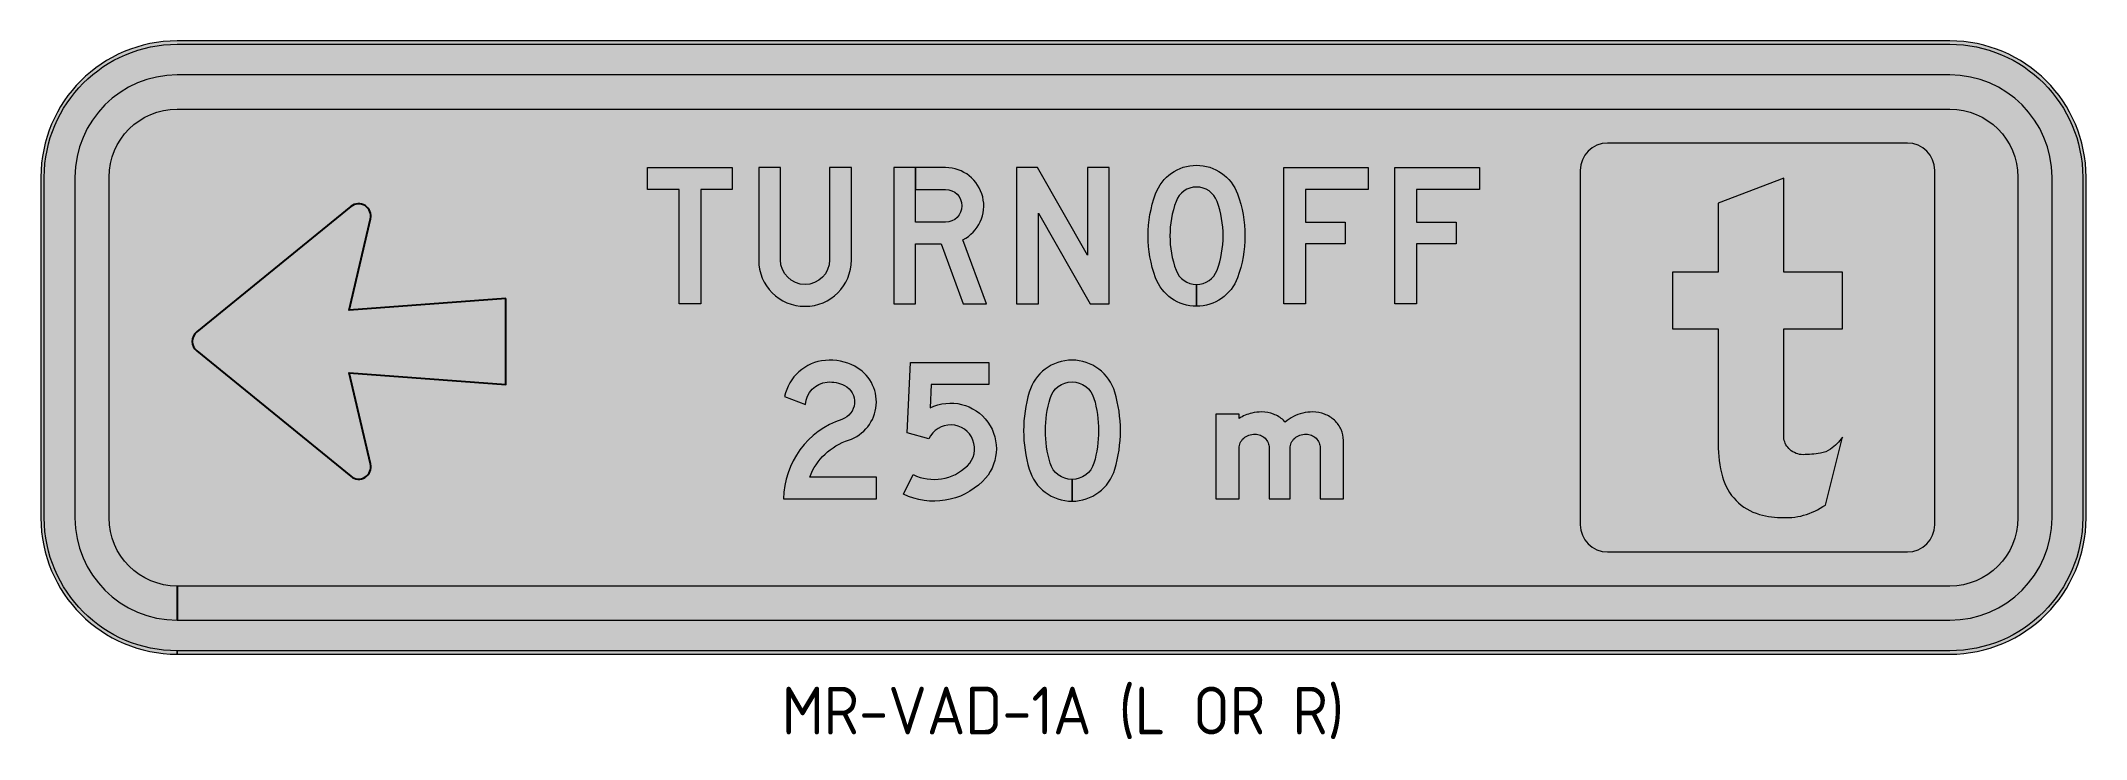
# Model space of a CAD drawing. Header units: millimetres. Extents: x 1167 to 1317, y 1928 to 1979.
import ezdxf

# ---------------------------------------------------------------- set-up
doc = ezdxf.new("R2010")
doc.units = ezdxf.units.MM
for name, color, linetype in [('DIM', 1, 'Continuous'), ('WHITE COLOUR', 255, 'Continuous'), ('WHITE LAYER', 255, 'Continuous')]:
    doc.layers.add(name, color=color, linetype=linetype)
doc.layers.add('GSCOLORFILL', color=7, linetype='Continuous', lineweight=0)
doc.layers.add('GSOUTLINE', color=3, linetype='Continuous', lineweight=0)
doc.layers.get('GSOUTLINE').off()
doc.styles.add('T35', font='isocp2.shx', dxfattribs={"height": 3.5})

# ---------------------------------------------------------------- blocks, each defined once
blk = doc.blocks.new('*U22')
at = {"layer": 'GSCOLORFILL', "true_color": 0x603311, "transparency": 33554687}
for points in [[(-650.0000000000001, -224.9999999999995), (650, -224.9999999999995, 0.414213562373095), (750, -124.9999999999995), (750, 125.0000000000005, 0.414213562373095), (650, 225.0000000000005), (-650, 225.0000000000005, 0.414213562373095), (-750, 125.0000000000005), (-750, -124.9999999999995, 0.414213562373095)], [(-649.9750000000001, -224.9999999999995), (650, -224.9999999999995, 0.414213562373095), (750, -124.9999999999995), (750, 125, 0.414213562373095), (650, 225), (-650, 225, 0.414213562373095), (-750, 125), (-750, -124.9999999999995, 0.414213562373095), (-650, -224.9999999999995), (-650.0000000000001, -222.4999999999995, -0.414213562373095), (-747.5000000000001, -124.9999999999995), (-747.5000000000001, 125, -0.414213562373095), (-650.0000000000001, 222.5), (650, 222.5, -0.414213562373095), (747.5, 125), (747.5, -124.9999999999995, -0.414213562373095), (650, -222.4999999999995), (-649.975, -222.4999999999993)]]:
    blk.add_hatch(color=48, dxfattribs=at).paths.add_polyline_path(points)
at = {"layer": 'GSCOLORFILL', "true_color": 0xf5f5f5, "transparency": 33554687}
blk.add_hatch(color=7, dxfattribs=at).paths.add_polyline_path([(-649.7500000000001, -199.9999999999995), (650, -199.9999999999995, 0.414213562373095), (725, -124.9999999999995), (725, 125, 0.414213562373095), (650, 200), (-650, 200, 0.414213562373095), (-725, 125), (-725, -124.9999999999995, 0.414213562373095), (-650, -199.9999999999995), (-650.0000000000001, -174.9999999999995, -0.414213562373095), (-700.0000000000001, -124.9999999999995), (-700.0000000000001, 125, -0.414213562373095), (-650.0000000000001, 175), (650, 175, -0.414213562373095), (700, 125), (700, -124.9999999999995, -0.414213562373095), (650, -174.9999999999995), (-649.75, -174.9999999999993)])
at = {"layer": 'GSCOLORFILL', "color": 48, "linetype": 'Continuous', "true_color": 0x603311, "transparency": 33554687}
for points in [[(-650.0000000000001, -224.9999999999995), (650, -224.9999999999995, 0.414213562373095), (750, -124.9999999999995), (750, 125.0000000000005, 0.414213562373095), (650, 225.0000000000005), (-650, 225.0000000000005, 0.414213562373095), (-750, 125.0000000000005), (-750, -124.9999999999995, 0.414213562373095), (-650, -224.9999999999995)], [(-649.9750000000001, -224.9999999999995), (650, -224.9999999999995, 0.414213562373095), (750, -124.9999999999995), (750, 125, 0.414213562373095), (650, 225), (-650, 225, 0.414213562373095), (-750, 125), (-750, -124.9999999999995, 0.414213562373095), (-650, -224.9999999999995), (-650.0000000000001, -222.4999999999995, -0.414213562373095), (-747.5000000000001, -124.9999999999995), (-747.5000000000001, 125, -0.414213562373095), (-650.0000000000001, 222.5), (650, 222.5, -0.414213562373095), (747.5, 125), (747.5, -124.9999999999995, -0.414213562373095), (650, -222.4999999999995), (-649.975, -222.4999999999993), (-649.9750000000001, -224.9999999999995)]]:
    blk.add_lwpolyline(points, format="xyb", close=True, dxfattribs=at).dxf.unprotected_set("ltscale", 0)
at = {"layer": 'GSCOLORFILL', "color": 7, "linetype": 'Continuous', "true_color": 0xf5f5f5, "transparency": 33554687}
blk.add_lwpolyline([(-649.7500000000001, -199.9999999999995), (650, -199.9999999999995, 0.414213562373095), (725, -124.9999999999995), (725, 125, 0.414213562373095), (650, 200), (-650, 200, 0.414213562373095), (-725, 125), (-725, -124.9999999999995, 0.414213562373095), (-650, -199.9999999999995), (-650.0000000000001, -174.9999999999995, -0.414213562373095), (-700.0000000000001, -124.9999999999995), (-700.0000000000001, 125, -0.414213562373095), (-650.0000000000001, 175), (650, 175, -0.414213562373095), (700, 125), (700, -124.9999999999995, -0.414213562373095), (650, -174.9999999999995), (-649.75, -174.9999999999993), (-649.7500000000001, -199.9999999999995)], format="xyb", close=True, dxfattribs=at).dxf.unprotected_set("ltscale", 0)
blk = doc.blocks.new('*U14')
at = {"layer": 'GSCOLORFILL', "linetype": 'Continuous'}
h = blk.add_hatch(color=0, dxfattribs=at)
edge = h.paths.add_edge_path()
edge.add_line((68, 52.99999999999999), (68, 111.5))
edge.add_line((68, 111.5), (104, 111.5))
edge.add_line((104, 111.5), (104, 146))
edge.add_line((104, 146), (68, 146))
edge.add_line((68, 146), (68, 203.5))
edge.add_line((68, 203.5), (28, 188.3275862068966))
edge.add_line((28, 188.3275862068966), (28, 146))
edge.add_line((28, 146), (0, 146))
edge.add_line((0, 146), (0, 111.5))
edge.add_line((0, 111.5), (28, 111.5))
edge.add_line((28, 111.5), (28, 40.91222565779496))
edge.add_arc((105.6119728999063, 40.91222565779493), 77.61197289990635, 180, 194.8912891711784)
edge.add_arc((62.01507835894704, 29.31908607844212), 32.50000000000001, 194.8912891711785, 254.4117455588816)
edge.add_arc((67.99911414585435, 50.76846925067384), 54.76846925067381, 254.4117455588815, 269.9999999999999)
edge.add_arc((67.99911414585436, 74.87738403534384), 78.87738403534381, 269.9999999999999, 273.6750444684201)
edge.add_arc((70.97179565274702, 28.59536901200752), 32.50000000000014, 273.67504446842, 286.3959137774562)
edge.add_arc((66.71438502593762, 43.06461917661871), 47.58259744113641, 286.3959137774563, 304.2199766953885)
edge.add_line((93.47349185111375, 3.71930457419046), (104, 45.1230310198386))
edge.add_arc((77.67322203170404, 64.75520438853695), 32.84085061886464, 305.21886260935764, 323.28769341919633, ccw=False)
edge.add_arc((87.96206379437113, 50.18003077079084), 14.99999999999994, 279.6926749307471, 305.2188626093572, ccw=False)
edge.add_arc((79.85242513620081, 97.65991957089153), 63.16747948186632, 269.99999999999966, 279.6926749307471, ccw=False)
edge.add_arc((79.85242513620055, 46.53467689908869), 12.04223681006348, 227.9583906473345, 269.9999999999998, ccw=False)
edge.add_arc((79.48930534835361, 46.13198001821947), 11.50000000000001, 189.7433781117018, 227.9583906473347, ccw=False)
edge.add_arc((318.3927246100371, 53.0000000000004), 250.3927246100371, 180.0000000000001, 182.0173209917217, ccw=False)
at = {"layer": 'GSCOLORFILL', "color": 0}
blk.add_lwpolyline([(68, 52.99999999999999), (68, 111.5), (104, 111.5), (104, 146), (68, 146), (68, 203.5), (28, 188.3275862068966), (28, 146), (0, 146), (0, 111.5), (28, 111.5), (28, 40.91222565779496, 0.06506709937490147), (30.6065856351868, 20.96704532054943, 0.2657078142419267), (53.28160140167478, -1.985488351452229, 0.06812167302049194), (67.99911414585432, -3.999999999999972, 0.01603678109164125), (73.0549694018394, -3.837798997471623, 0.05556233446018888), (80.14566944413548, -2.582989502508358, 0.07792932807971858), (93.47349185111375, 3.71930457419046), (104, 45.1230310198386, -0.07900390527946087), (96.61258330922055, 37.92570450929414, -0.1118418647005845), (90.48751418498892, 35.39415574343697, -0.04231750593531342), (79.85242513620051, 34.49244008902522, -0.1855268428217181), (71.78809900688339, 37.59140504424383, -0.1683072020374533), (68.15518566276643, 44.18577063770942, -0.008802450680383007)], format="xyb", close=True, dxfattribs=at)
blk = doc.blocks.new('*U13')
at = {"layer": 'GSCOLORFILL', "color": 48, "xscale": 1.2, "yscale": 1.2, "zscale": 1.2}
blk.add_blockref('*U14', (0, 0), dxfattribs=at)
blk = doc.blocks.new('*U12')
at = {"layer": 'GSCOLORFILL'}
blk.add_blockref('*U13', (0, 0), dxfattribs=at)
blk = doc.blocks.new('*U5')
at = {"layer": 'GSCOLORFILL', "linetype": 'Continuous'}
blk.add_hatch(color=0, dxfattribs=at).paths.add_polyline_path([(124, 200), (124, 168), (78, 168), (78, 0), (46, 0), (46, 168), (0, 168), (0, 200)])
at = {"layer": 'GSCOLORFILL', "color": 0}
blk.add_lwpolyline([(124, 200), (124, 168), (78, 168), (78, 0), (46, 0), (46, 168), (0, 168), (0, 200)], close=True, dxfattribs=at)
blk = doc.blocks.new('*U6')
at = {"layer": 'GSCOLORFILL', "linetype": 'Continuous'}
blk.add_hatch(color=0, dxfattribs=at).paths.add_polyline_path([(32, 200), (0, 200), (0, 64.50000000000003, 1), (136, 64.50000000000001), (136, 200), (104, 200), (104, 64.5, -1), (32, 64.5)])
at = {"layer": 'GSCOLORFILL', "color": 0}
blk.add_lwpolyline([(0, 200), (0, 64.50000000000001, 0.9999999999999999), (136, 64.5), (136, 200), (104, 200), (104, 64.5, -0.9999999999999999), (32, 64.5), (32, 200)], format="xyb", close=True, dxfattribs=at)
blk = doc.blocks.new('*U7')
at = {"layer": 'GSCOLORFILL'}
h = blk.add_hatch(color=0, dxfattribs=at)
edge = h.paths.add_edge_path()
edge.add_line((32.005, 200.0000000000001), (32.005, 168))
edge.add_line((32.005, 168), (75.95926078043158, 168))
edge.add_arc((75.95926078043156, 144), 24, -90, 90, ccw=False)
edge.add_line((75.95926078043158, 120), (32, 120))
edge.add_line((32, 120), (32, 200.0000000000001))
edge.add_line((32, 200.0000000000001), (0, 200.0000000000001))
edge.add_line((0, 200.0000000000001), (0, 0))
edge.add_line((0, 0), (32, 0))
edge.add_line((32, 0), (32, 87.99999999999999))
edge.add_line((32, 87.99999999999999), (69.56177767763825, 87.99999999999989))
edge.add_line((69.56177767763825, 87.99999999999989), (101.9068749928872, -1.13686837721616e-13))
edge.add_line((101.9068749928872, -1.13686837721616e-13), (136.0000005012898, 0))
edge.add_line((136.0000005012898, 0), (101.4069289715749, 94.11597266024452))
edge.add_arc((75.95926078043153, 144), 56.00000000000001, 297.0277924266878, 449.9999999999999)
edge.add_line((75.95926078043158, 200), (32.005, 200.0000000000001))
at = {"layer": 'GSCOLORFILL', "color": 0}
blk.add_lwpolyline([(32.005, 200.0000000000001), (32.005, 168), (75.95926078043158, 168, -0.9999999999999997), (75.95926078043158, 120), (32, 120), (32, 200.0000000000001), (0, 200.0000000000001), (0, 0), (32, 0), (32, 87.99999999999999), (69.56177767763825, 87.99999999999989), (101.9068749928872, -1.13686837721616e-13), (136.0000005012898, 0), (101.4069289715749, 94.11597266024452, 0.7881398215037695), (75.95926078043158, 200)], format="xyb", close=True, dxfattribs=at)
blk = doc.blocks.new('*U8')
at = {"layer": 'GSCOLORFILL', "linetype": 'Continuous'}
blk.add_hatch(color=0, dxfattribs=at).paths.add_polyline_path([(104, 71.49806198638845), (30.57032113507904, 200), (0, 200), (0, 1.4210854715202e-14), (32, 0), (32, 133), (108, 0), (136, 0), (136, 200), (104, 200)])
at = {"layer": 'GSCOLORFILL', "color": 0}
blk.add_lwpolyline([(136, 0), (136, 200), (104, 200), (104, 71.49806198638845), (30.57032113507904, 200), (0, 200), (0, 0), (32, 0), (32, 133), (108, 0)], close=True, dxfattribs=at)
blk = doc.blocks.new('*U9')
at = {"layer": 'GSCOLORFILL', "linetype": 'Continuous'}
blk.add_hatch(color=0, dxfattribs=at).paths.add_polyline_path([(101.0512661177567, 49.50357309305572, -0.3147395270879069), (71.00999999999999, 28.5000015625), (71.00999999999999, -3.49999921875002, 0.3147824596861237), (131.1025322355135, 38.50714618611153, 0.1772151898734179), (131.1025322355134, 161.4928538138885, 0.698924731182795), (10.89746776448661, 161.4928538138885, 0.1772151898734181), (10.89746776448658, 38.50714618611148, 0.3148253933391205), (71, -3.5), (71, 28.49999999999997, -0.3148253933391202), (40.94873388224332, 49.50357309305575, -0.1772151898734181), (40.94873388224336, 150.4964269069442, -0.6989247311827949), (101.0512661177567, 150.4964269069442, -0.177215189873418)])
at = {"layer": 'GSCOLORFILL', "color": 0}
blk.add_lwpolyline([(71, -3.500000000000014, -0.3148253933391205), (10.89746776448658, 38.50714618611151, -0.1772151898734181), (10.89746776448658, 161.4928538138885, -0.6989247311827952), (131.1025322355134, 161.4928538138885, -0.1772151898734181), (131.1025322355134, 38.50714618611145, -0.3147824596861233), (71.00999999999999, -3.499999218750009), (71.00999999999999, 28.50000156250001, 0.3147395270879066), (101.0512661177567, 49.50357309305571, 0.1772151898734181), (101.0512661177567, 150.4964269069442, 0.6989247311827952), (40.94873388224335, 150.4964269069442, 0.1772151898734181), (40.94873388224329, 49.50357309305573, 0.3148253933391204), (71, 28.49999999999998)], format="xyb", close=True, dxfattribs=at)
blk = doc.blocks.new('*U10')
at = {"layer": 'GSCOLORFILL', "linetype": 'Continuous'}
blk.add_hatch(color=0, dxfattribs=at).paths.add_polyline_path([(124, 200), (124, 168), (32, 168), (32, 120), (90.15557582658448, 120), (90.15557582658454, 88), (32, 88), (32, 0), (0, 0), (0, 200)])
at = {"layer": 'GSCOLORFILL', "color": 0}
blk.add_lwpolyline([(124, 200), (124, 168), (32, 168), (32, 120), (90.15557582658448, 120), (90.15557582658454, 88), (32, 88), (32, 0), (0, 0), (0, 200)], close=True, dxfattribs=at)
blk = doc.blocks.new('*U11')
at = {"layer": 'GSCOLORFILL', "linetype": 'Continuous'}
blk.add_hatch(color=0, dxfattribs=at).paths.add_polyline_path([(124, 200), (124, 168), (32, 168), (32, 120), (90.15557582658448, 120), (90.15557582658454, 88), (32, 88), (32, 0), (0, 0), (0, 200)])
at = {"layer": 'GSCOLORFILL', "color": 0}
blk.add_lwpolyline([(124, 200), (124, 168), (32, 168), (32, 120), (90.15557582658448, 120), (90.15557582658454, 88), (32, 88), (32, 0), (0, 0), (0, 200)], close=True, dxfattribs=at)
blk = doc.blocks.new('*U4')
at = {"layer": 'GSOUTLINE', "color": 7}
for name, p, xscale, yscale, zscale in [('*U5', (0, 0), 0.5, 0.5, 0.5), ('*U6', (81.43478260869597, 0), 0.5, 0.5, 0.5), ('*U7', (180.5304347826095, 0), 0.4999999981570227, 0.4999999981570227, 0.4999999981570227), ('*U8', (270.5565217391313, 0), 0.5, 0.5, 0.5), ('*U9', (367.0608695652181, 0), 0.5, 0.5, 0.5), ('*U10', (466.5652173913049, 0), 0.5, 0.5, 0.5), ('*U11', (548.0000000000009, 0), 0.5, 0.5, 0.5)]:
    blk.add_blockref(name, p, dxfattribs=dict(at, xscale=xscale, yscale=yscale, zscale=zscale))
blk = doc.blocks.new('*U3')
at = {"layer": 'GSOUTLINE'}
blk.add_blockref('*U4', (-305, 0), dxfattribs=at)
blk = doc.blocks.new('IBLK1')
at = {"layer": 'WHITE LAYER'}
h = blk.add_hatch(color=256, dxfattribs=at)
h.dxf.hatch_style = 1
edge = h.paths.add_edge_path()
edge.add_line((23, 13.25), (11.5, 12.4))
edge.add_line((11.5, 12.4), (13.07604484859531, 19.09373458057729))
edge.add_arc((12.2, 19.3), 0.9000000000000006, 346.7509766231074, 489.151078354071)
edge.add_line((11.63176934827067, 19.99793547440667), (0.3317693482706741, 10.79793547440667))
edge.add_arc((0.8999999999999997, 10.1), 0.899999999999998, 129.1510783540711, 230.848921645929)
edge.add_line((0.3317693482706746, 9.40206452559333), (11.63176934827067, 0.2020645255933307))
edge.add_arc((12.2, 0.9000000000000031), 0.9000000000000007, 230.848921645929, 373.2490233768925)
edge.add_line((13.07604484859531, 1.106265419422715), (11.5, 7.800000000000001))
edge.add_line((11.5, 7.800000000000001), (23, 6.95))
edge.add_line((23, 6.95), (23, 13.25))
at = {"layer": 'WHITE COLOUR'}
blk.add_lwpolyline([(23, 13.25), (11.5, 12.4), (13.07604484859531, 19.09373458057729, 0.7159303544671338), (11.63176934827067, 19.99793547440667), (0.3317693482706747, 10.79793547440667, 0.4753581963328599), (0.3317693482706746, 9.40206452559333), (11.63176934827067, 0.2020645255933311, 0.7159303544671338), (13.07604484859531, 1.106265419422715), (11.5, 7.800000000000001), (23, 6.95)], format="xyb", close=True, dxfattribs=at)
blk = doc.blocks.new('*U17')
at = {"layer": 'GSCOLORFILL', "linetype": 'Continuous'}
blk.add_hatch(color=0, dxfattribs=at).paths.add_polyline_path([(85.40397351026898, 116.6400592512891, 0.3215558229968101), (1.4210854715202e-14, 0), (136, 0), (136, 32), (38.19745288356728, 32.00000000000003, -0.2249236436928298), (95.3671667522128, 86.23060702391473, 0.6642443621290728), (104.2307692307691, 194.6389356678199, 0.1426548275663092), (61.17391304347787, 203.202650446529, 0.3314406107362854), (1.383142700450222, 150), (32.05900737621891, 138.4879496274376, -0.3723137363179005), (63.95652173913045, 171.3238630033579, -0.1426548275663086), (89.46153846153842, 166.2510892809378, -0.6642631802062219)])
at = {"layer": 'GSCOLORFILL', "color": 0}
blk.add_lwpolyline([(136, 32), (38.19745288356728, 32.00000000000004, -0.224917167142398), (95.36501050073713, 86.22990071213329, 0.6642582186119577), (104.2307692307693, 194.6389356678198, 0.1426548275663089), (61.17391304347825, 203.202650446529, 0.331440610736287), (1.383142700450207, 150), (32.05900737621891, 138.4879496274376, -0.3723137363179003), (63.95652173913044, 171.3238630033579, -0.1426548275663089), (89.46153846153845, 166.2510892809378, -0.6642631802097567), (85.4039735100173, 116.6400592512067, 0.3215558229962209), (0, -5.10702591327572e-15), (136, 0)], format="xyb", close=True, dxfattribs=at)
blk = doc.blocks.new('*U18')
at = {"layer": 'GSCOLORFILL', "linetype": 'Continuous'}
blk.add_hatch(color=0, dxfattribs=at).paths.add_polyline_path([(125, 168), (125, 200), (9.999999999999993, 199.9999999999999), (4.999999999999993, 96.99999999999996), (37.14485912760703, 87.99999999999997, -1.203547563418727), (93.49489742783173, 48.49999999999993, -0.3166660884940702), (13.96238512068027, 35.51474449779084), (7.105427357601002e-15, 6.721484839638094, 0.3166660884940699), (115.8902322189921, 25.64285714285694, 0.8569226158588216), (38.80019576012944, 133.3077906620324), (40.48428359206963, 168)])
at = {"layer": 'GSCOLORFILL', "color": 0}
blk.add_lwpolyline([(13.96238512068027, 35.51474449779082, 0.3166660884940702), (93.49489742783175, 48.49999999999994, 1.203547563418726), (37.14485912760705, 87.99999999999997), (5, 96.99999999999997), (10, 199.9999999999999), (125, 200), (125, 168), (40.48428359206963, 168), (38.80019576012944, 133.3077906620324, -0.8569226158588199), (115.8902322189922, 25.64285714285705, -0.3166660884940702), (0, 6.721484839638066)], format="xyb", close=True, dxfattribs=at)
blk = doc.blocks.new('*U19')
at = {"layer": 'GSCOLORFILL', "linetype": 'Continuous'}
blk.add_hatch(color=0, dxfattribs=at).paths.add_polyline_path([(103.1627060194774, 147.4403013110111, -0.1441241685144124), (103.1627060194774, 52.55969868898882, -0.3325609583701591), (71.00999999999999, 28.50000149132637), (71.00999999999999, -3.499999236958075, 0.3326014003804789), (133.8603643089016, 43.52345082022484, 0.1441241685144123), (133.8603643089016, 156.4765491797751, 0.7480620155038771), (8.139635691098391, 156.4765491797751, 0.1441241685144123), (8.13963569109842, 43.52345082022481, 0.3326437735382905), (71, -3.5), (71, 28.49999999999997, -0.3326437735382907), (38.83729398052262, 52.55969868898882, -0.1441241685144125), (38.83729398052265, 147.4403013110112, -0.7480620155038773)])
at = {"layer": 'GSCOLORFILL', "color": 0}
blk.add_lwpolyline([(71, 28.49999999999998, -0.3326437735382907), (38.83729398052265, 52.55969868898885, -0.1441241685144124), (38.83729398052265, 147.4403013110111, -0.7480620155038762), (103.1627060194774, 147.4403013110111, -0.1441241685144126), (103.1627060194774, 52.55969868898882, -0.3325609583701591), (71.00999999999999, 28.50000149132637), (71.00999999999999, -3.499999236958104, 0.3326014003804788), (133.8603643089016, 43.52345082022479, 0.1441241685144125), (133.8603643089016, 156.4765491797751, 0.7480620155038759), (8.13963569109842, 156.4765491797751, 0.1441241685144123), (8.13963569109842, 43.52345082022484, 0.3326437735382906), (71, -3.5)], format="xyb", close=True, dxfattribs=at)
blk = doc.blocks.new('*U16')
at = {"layer": 'GSCOLORFILL', "color": 7, "xscale": 0.5, "yscale": 0.5, "zscale": 0.5}
for name, p in [('*U17', (0, 0)), ('*U18', (88, 0)), ('*U19', (176, 0))]:
    blk.add_blockref(name, p, dxfattribs=at)
blk = doc.blocks.new('*U21')
at = {"layer": 'GSCOLORFILL', "linetype": 'Continuous'}
h = blk.add_hatch(color=0, dxfattribs=at)
edge = h.paths.add_edge_path()
edge.add_arc((155.7153296264924, 86.99511755650809), 24.5282097319339, 45.82979570204179, 68.0808265539651, ccw=False)
edge.add_arc((156.1420760110529, 87.43440733147503), 23.9157654625298, 23.092845889367595, 45.82979570204162, ccw=False)
edge.add_arc((156.8060842686133, 87.7175328658991), 23.19391573138671, 0, 23.09284588936822, ccw=False)
edge.add_line((180, 87.7175328658991), (180, 0))
edge.add_line((180, 0), (220, 0))
edge.add_line((220, 0), (220, 100.8830320548367))
edge.add_arc((174.0753468275611, 100.8830320548367), 45.92465317243887, 0, 23.93171822373219)
edge.add_arc((170.8242551602883, 99.44019281717675), 49.48153131130478, 23.93171822373218, 46.97501240943499)
edge.add_arc((168.730439071099, 97.19681228199977), 52.55021540077355, 46.97501240943522, 68.8635846861375)
edge.add_arc((167.3745328426901, 93.68953779756492), 56.31046220243508, 68.86358468613724, 90)
edge.add_arc((167.3745328426902, 69.99478146240631), 80.00521853759369, 90.00000000000007, 102.6042796135857)
edge.add_arc((166.6926525247094, 78.0285138763368), 72.0245107674768, 103.4695365311015, 130.8206849945816)
edge.add_arc((82.82425516028852, 99.44019281717684), 49.48153131130454, 41.97494773133587, 46.97501240943514)
edge.add_arc((80.73043907109901, 97.19681228199977), 52.55021540077354, 46.97501240943524, 68.86358468613751)
edge.add_arc((79.37453284269009, 93.68953779756492), 56.31046220243508, 68.86358468613724, 90)
edge.add_arc((79.37453284269016, 69.99478146240604), 80.00521853759396, 90.00000000000006, 102.6042796135857)
edge.add_arc((78.69265252470946, 78.02851387633706), 72.02451076747658, 103.4695365311017, 122.4942570075609)
edge.add_line((40, 138.7772487758923), (40, 146))
edge.add_line((40, 146), (0, 146))
edge.add_line((0, 146), (0, 0))
edge.add_line((0, 0), (40, 0))
edge.add_line((40, 0), (40, 87.71753286589909))
edge.add_arc((60.83417894850335, 87.71753286589907), 20.83417894850335, 154.5282720028093, 180, ccw=False)
edge.add_arc((64.03048830144328, 86.19490705822676), 24.37462847220526, 131.0076349936262, 154.5282720028096, ccw=False)
edge.add_arc((66.09710507856302, 83.81817613339862), 27.52419269484101, 109.80736038530819, 131.0076349936262, ccw=False)
edge.add_arc((67.43949500252643, 80.0910470400427), 31.48569518587881, 89.99999999999977, 109.8073603853079, ccw=False)
edge.add_arc((67.43949500252666, 86.30962031839456), 25.26712190752694, 68.08082655396498, 90.00000000000028, ccw=False)
edge.add_arc((67.71532962649229, 86.99511755650809), 24.52820973193397, 45.82979570204162, 68.08082655396481, ccw=False)
edge.add_arc((68.1420760110529, 87.43440733147501), 23.91576546252978, 23.09284588936771, 45.82979570204168, ccw=False)
edge.add_arc((68.80608426861329, 87.7175328658991), 23.19391573138671, 0, 23.09284588936822, ccw=False)
edge.add_line((92, 87.7175328658991), (92, 0))
edge.add_line((92, 0), (128, 0))
edge.add_line((128, 0), (128, 87.71753286589909))
edge.add_arc((148.8341789485033, 87.71753286589919), 20.83417894850334, 154.5282720028097, 180.0000000000003, ccw=False)
edge.add_arc((152.0304883014433, 86.19490705822646), 24.37462847220541, 131.0076349936256, 154.528272002809, ccw=False)
edge.add_arc((154.0971050785631, 83.81817613339872), 27.52419269484096, 109.80736038530841, 131.0076349936264, ccw=False)
edge.add_arc((155.4394950025264, 80.09104704004267), 31.48569518587882, 89.99999999999977, 109.8073603853079, ccw=False)
edge.add_arc((155.4394950025266, 86.30962031839454), 25.26712190752696, 68.08082655396493, 90.00000000000011, ccw=False)
at = {"layer": 'GSCOLORFILL', "color": 0}
blk.add_lwpolyline([(164.8716674585635, 109.7502169884754, -0.09739464939670292), (172.8063946356061, 104.5885415981205, -0.0995354279343683), (178.1414826297246, 96.81470296034922, -0.1011039461656411), (180, 87.7175328658991), (180, 0), (220, 0), (220, 100.8830320548367, 0.1048030179721755), (216.0518361595565, 119.5122594239381, 0.1008855307406954), (204.5863575327339, 135.6139731601839, 0.09579836817007242), (187.6795049501371, 146.2116879931507, 0.09248737428302214), (167.3745328426901, 150, 0.05505205982243612), (149.9161032513398, 148.0719114650645, 0.1199117204326835), (119.6106725914451, 132.5337183696518, 0.02182035996796309), (116.5863575327339, 135.6139731601839, 0.09579836817007242), (99.67950495013713, 146.2116879931507, 0.09248737428302214), (79.37453284269009, 150, 0.05505205982243612), (61.91610325133973, 148.0719114650645, 0.08320220139569866), (40, 138.7772487758923), (40, 146), (0, 146), (0, 0), (40, 0), (40, 87.71753286589909, -0.1116012735434615), (42.02513207801013, 96.67759805996153, -0.102989975481698), (48.03684201390564, 104.5885415981205, -0.09276840372104522), (56.77029056251172, 109.7139617844638, -0.08664174293623021), (67.43949500252654, 111.5767422259215, -0.09593311806680128), (76.87166745856348, 109.7502169884755, -0.09739464939670292), (84.80639463560613, 104.5885415981205, -0.0995354279343683), (90.14148262972458, 96.81470296034922, -0.1011039461656411), (92, 87.7175328658991), (92, 0), (128, 0), (128, 87.71753286589909, -0.1116012735434615), (130.0251320780101, 96.67759805996153, -0.102989975481698), (136.0368420139057, 104.5885415981205, -0.09276840372104506), (144.7702905625117, 109.7139617844638, -0.08664174293623021), (155.4394950025265, 111.5767422259215, -0.09593311806680128)], format="xyb", close=True, dxfattribs=at)
blk = doc.blocks.new('*U20')
at = {"layer": 'GSCOLORFILL', "color": 7, "xscale": 0.425, "yscale": 0.425, "zscale": 0.425}
blk.add_blockref('*U21', (0, 0), dxfattribs=at)
blk = doc.blocks.new('*U15')
at = {"layer": 'GSCOLORFILL'}
for name, p in [('*U16', (-205.25, 0)), ('*U20', (111.75, 0))]:
    blk.add_blockref(name, p, dxfattribs=at)

msp = doc.modelspace()

# ---------------------------------------------------------------- hatches: boundary and pattern name
at = {"layer": 'GSCOLORFILL', "true_color": 0xf5f5f5, "transparency": 33554687}
msp.add_hatch(color=7, dxfattribs=at).paths.add_polyline_path([(1281.989340077568, 1941.993518993274), (1303.989340077568, 1941.993518993274, 0.414213562373095), (1305.989340077568, 1943.993518993274), (1305.989340077568, 1969.993518993274, 0.414213562373095), (1303.989340077568, 1971.993518993274), (1281.989340077568, 1971.993518993274, 0.414213562373095), (1279.989340077568, 1969.993518993274), (1279.989340077568, 1943.993518993274, 0.414213562373095)])

# ---------------------------------------------------------------- linework, layer by layer
at = {"layer": 'GSCOLORFILL', "color": 7, "linetype": 'Continuous', "true_color": 0xf5f5f5, "transparency": 33554687, "flags": 128}
msp.add_lwpolyline([(1281.989340077568, 1941.993518993274), (1303.989340077568, 1941.993518993274, 0.414213562373095), (1305.989340077568, 1943.993518993274), (1305.989340077568, 1969.993518993274, 0.414213562373095), (1303.989340077568, 1971.993518993274), (1281.989340077568, 1971.993518993274, 0.414213562373095), (1279.989340077568, 1969.993518993274), (1279.989340077568, 1943.993518993274, 0.414213562373095), (1281.989340077568, 1941.993518993274)], format="xyb", dxfattribs=at).dxf.unprotected_set("ltscale", 0)

# ---------------------------------------------------------------- block references
at = {"layer": 'GSCOLORFILL', "xscale": 0.1, "yscale": 0.1, "zscale": 0.1}
for name, p in [('*U22', (1242.089340077568, 1956.993518993274)), ('*U3', (1242.089340077568, 1960.193518993274)), ('*U12', (1286.749340077568, 1944.993518993274)), ('*U15', (1242.089340077568, 1945.893518993274))]:
    msp.add_blockref(name, p, dxfattribs=at)
at = {"layer": 'WHITE LAYER'}
msp.add_blockref('IBLK1', (1178.189340077568, 1947.343518993274), dxfattribs=at)

# ---------------------------------------------------------------- texts
at = {"layer": 'DIM', "color": 3, "insert": (1242.045384541767, 1932.108518993274), "char_height": 3.5, "width": 42.32049130723681, "attachment_point": 2, "style": 'T35'}
msp.add_mtext('MR-VAD-1A (L OR R)', dxfattribs=at)

doc.saveas('drawing.dxf')
